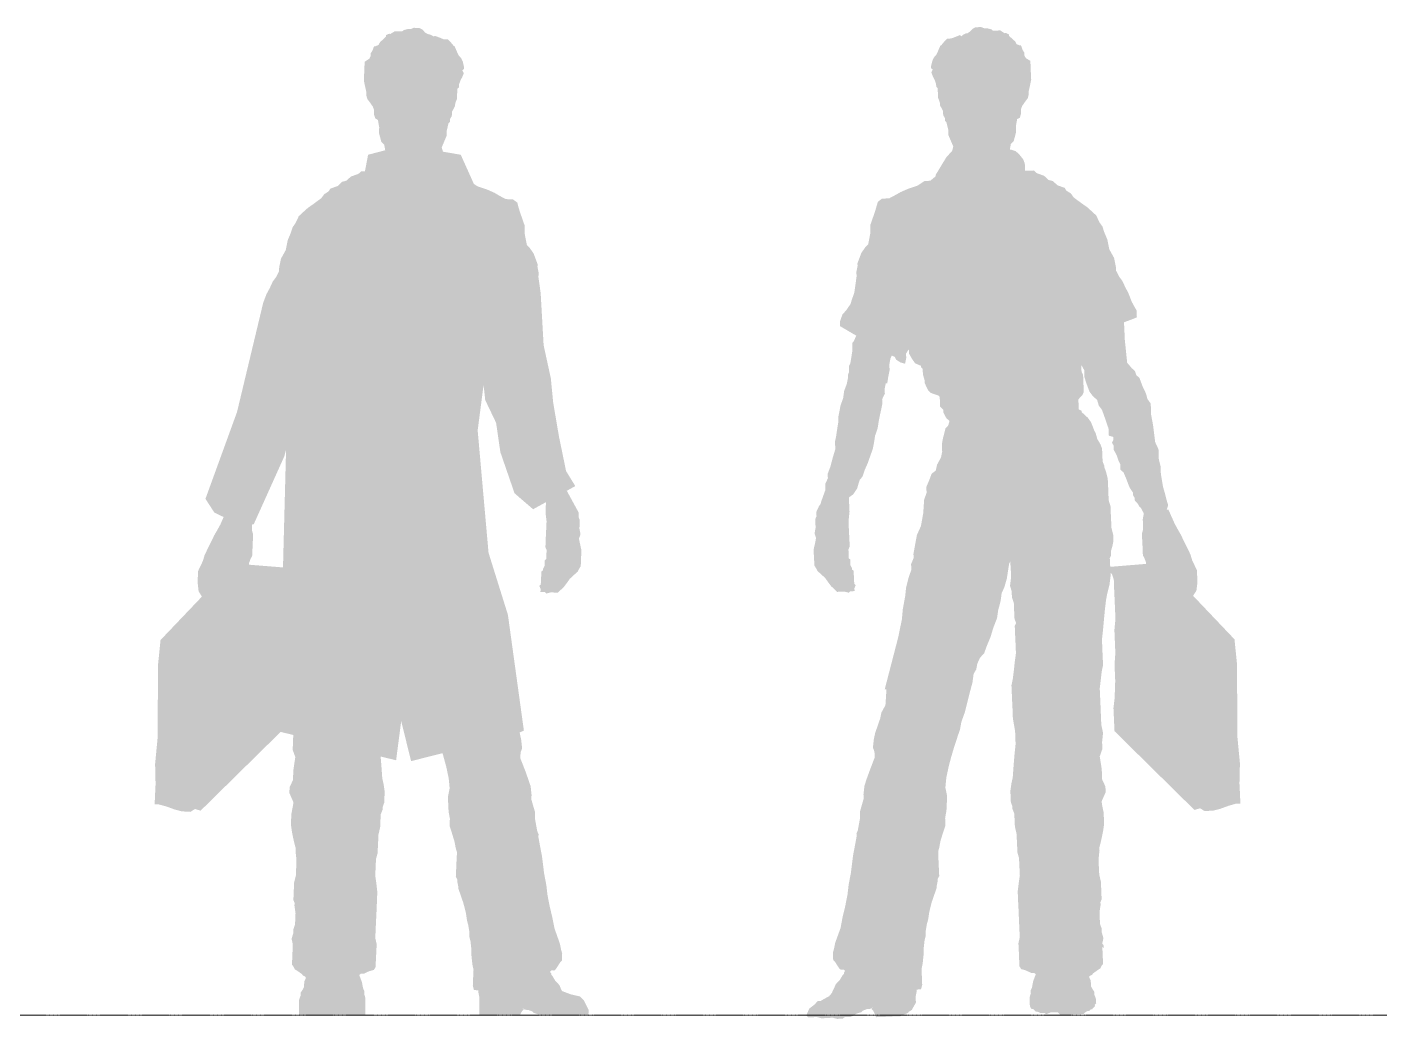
# Model space of a CAD drawing. Header units: inches. Extents: x -449 to 9267, y -5852 to 3388.
# Drawn here: x 6605 to 7749, y -1461 to -622 of the extents above; entities that cross this region are included whole.
import ezdxf

# ---------------------------------------------------------------- set-up
doc = ezdxf.new("R2010")
doc.units = ezdxf.units.IN
doc.header["$MEASUREMENT"] = 0
doc.linetypes.add('TRATTEGGIATA2', pattern=[0.375, 0.25, -0.125])
doc.layers.add('FIGURE_PERSONE', color=252, linetype='Continuous', lineweight=0)

msp = doc.modelspace()

# ---------------------------------------------------------------- hatches: boundary and pattern name
at = {"layer": 'FIGURE_PERSONE'}
h = msp.add_hatch(color=256, dxfattribs=at)
h.paths.add_polyline_path([(6782.2, -947.4), (6804.4, -854.8), (6807.2, -847.5), (6809.8, -842.8), (6812.5, -836.9), (6815.2, -833.4), (6817.7, -828.4), (6817.9, -824.9), (6819.4, -817.7), (6823.4, -810.5), (6825.1, -802), (6827.7, -795.9), (6829.2, -791.2), (6831.7, -787.6), (6834.5, -781.7), (6838.3, -778.2), (6842.2, -774.7), (6847.2, -771.2), (6853.4, -766.6), (6856.1, -763.1), (6859.8, -760.7), (6861.1, -758.5), (6867.4, -756.2), (6871.1, -752.7), (6874.8, -751.7), (6878.6, -748.2), (6884.9, -746), (6887.3, -743.7), (6890.4, -743.9), (6893.1, -729.8), (6907.6, -726), (6906.7, -721.3), (6904.3, -718.9), (6902.3, -711.4), (6902.5, -706.6), (6901.4, -700.4), (6899.2, -699.1), (6898, -695.4), (6898.1, -692.9), (6898.1, -691.7), (6897.1, -689.1), (6893.6, -684.1), (6892.5, -682.9), (6891.5, -679.2), (6891.6, -676.7), (6890.5, -671.8), (6889.5, -666.9), (6889.8, -660.7), (6890.2, -651.1), (6894, -648.7), (6895.3, -646.4), (6895.3, -645.3), (6895.4, -643.9), (6896.8, -641.6), (6898.2, -638), (6899.3, -638.1), (6901.9, -636.9), (6903.2, -634.6), (6905.8, -632.2), (6908.2, -629.9), (6908.3, -628.6), (6910.8, -627.5), (6912, -627.6), (6915.8, -625.3), (6916.9, -625.3), (6919.4, -625.4), (6921.9, -625.5), (6923.2, -624.4), (6926.9, -623.4), (6929.2, -623.5), (6931.8, -622.4), (6934.3, -622.6), (6936.6, -622.7), (6939.1, -623.9), (6941.3, -626.4), (6943.7, -627.8), (6944.9, -627.9), (6947.4, -629.1), (6948.5, -629.8), (6949.7, -629.3), (6953.3, -630.6), (6956.9, -632.1), (6959.4, -632.2), (6960.6, -632.2), (6963, -634.7), (6965.2, -637.3), (6966.5, -638.5), (6967.6, -641.1), (6968.6, -643.5), (6969.9, -646), (6971, -647.2), (6972.1, -648.6), (6973.2, -651), (6974.3, -655.9), (6974.2, -657.2), (6972.8, -658.4), (6974.1, -660.9), (6972.6, -664.4), (6971.3, -666.8), (6970, -670.4), (6969.9, -672.9), (6968.6, -674.1), (6968.6, -675.2), (6968.4, -678.9), (6968.3, -682.6), (6966.8, -686.2), (6966.7, -688.5), (6965.4, -691), (6964.1, -693.4), (6964, -695.8), (6963.9, -697.1), (6962.5, -699.4), (6962.4, -701.9), (6961.2, -703), (6959.7, -709.1), (6959.7, -710.3), (6959.5, -713.9), (6955.4, -723.5), (6956.4, -727.2), (6971.5, -729.8), (6982.6, -754.5), (6985.8, -756.6), (6994.2, -759.4), (7000.1, -762), (7004.8, -764.8), (7009.7, -767.3), (7015.7, -767.6), (7019.3, -770.2), (7020.3, -774), (7021.4, -777.7), (7023.5, -783.8), (7025.7, -790.1), (7025.5, -796.1), (7026.4, -801), (7027.4, -806), (7029.8, -808.5), (7033.2, -813.5), (7036.5, -822.3), (7036.4, -824.7), (7037.4, -829.6), (7037.2, -833.2), (7039.1, -846.8), (7041.6, -890.8), (7047.7, -918.9), (7049.7, -939.4), (7054.6, -968.2), (7060.6, -997.3), (7068.4, -1010), (7061.2, -1014), (7071.3, -1032.5), (7071.1, -1036.2), (7072.2, -1038.6), (7072, -1043.6), (7071.9, -1045.9), (7072.8, -1050.8), (7071.5, -1054.4), (7072.5, -1059.3), (7073.6, -1064.4), (7073.5, -1066.7), (7073.3, -1070.4), (7073.2, -1074.1), (7073, -1077.7), (7071.5, -1080.2), (7070.3, -1082.5), (7067.7, -1084.8), (7063.8, -1088.4), (7061.3, -1091.9), (7058.7, -1095.3), (7056.2, -1097.7), (7053.6, -1100.1), (7052.5, -1100.1), (7047.6, -1099.9), (7043.9, -1100.9), (7042.6, -1099.6), (7040.3, -1099.5), (7038.9, -1099.5), (7039, -1098.1), (7039, -1097), (7038, -1094.4), (7039.2, -1093.3), (7039.3, -1091), (7039.5, -1087.3), (7039.6, -1084.8), (7039.7, -1082.3), (7041.1, -1081.2), (7041.1, -1080), (7042.4, -1077.6), (7042.5, -1076.4), (7042.6, -1072.7), (7043.8, -1071.6), (7044, -1066.8), (7044.2, -1064.3), (7043.1, -1061.7), (7043.3, -1058), (7043.4, -1054.5), (7043.5, -1052), (7043.7, -1048.4), (7043.9, -1043.5), (7044.1, -1039.8), (7043.2, -1032.4), (7043.4, -1027.6), (7043.6, -1023.9), (7043.6, -1023.6), (7032.7, -1029.6), (7017, -1016.1), (7005, -981.3), (7001.4, -956.5), (6992.2, -937.3), (6990.8, -924.6), (6985.8, -962.9), (6995, -1066.4), (7011.4, -1118.9), (7024.9, -1216.8), (7021.3, -1218.4), (7022.6, -1224.5), (7023.4, -1231.7), (7022.1, -1235.3), (7021.9, -1240.2), (7026.3, -1251.4), (7028.5, -1257.7), (7030.6, -1263.8), (7031.4, -1271.2), (7031.2, -1274.9), (7034.4, -1286), (7034.2, -1290.9), (7036.2, -1301.8), (7037.3, -1304.4), (7037.2, -1306.9), (7039.2, -1317.8), (7040.2, -1322.9), (7042, -1337.5), (7043.9, -1347.5), (7044.9, -1356), (7046.8, -1365.8), (7048.9, -1374.4), (7050.9, -1384.4), (7055.3, -1396.8), (7056.3, -1401.7), (7057.3, -1405.4), (7057.2, -1407.7), (7057, -1411.4), (7055.8, -1412.5), (7051.9, -1418.6), (7050.6, -1419.7), (7048.1, -1419.6), (7046.9, -1420.8), (7048, -1422.1), (7048, -1423.2), (7049.1, -1424.4), (7051.4, -1428.2), (7055, -1432.1), (7056, -1434.6), (7057.1, -1437), (7064.4, -1439.8), (7072.2, -1441.6), (7075.6, -1444.8), (7077.9, -1449.6), (7079.8, -1453.3), (7079.4, -1457.6), (7039.6, -1457.6), (7033.2, -1455.5), (7032.1, -1454.3), (7028.5, -1453), (7026, -1452.9), (7023.5, -1451.4), (7024.8, -1452.8), (7023.4, -1453.9), (7021.5, -1457.6), (6987.1, -1457.6), (6987.1, -1447.5), (6987.2, -1445), (6987.3, -1442.6), (6986.3, -1437.6), (6986.4, -1436.4), (6984, -1436.3), (6982.7, -1436.3), (6981.7, -1432.5), (6981.8, -1430.2), (6981.9, -1427.7), (6982.1, -1422.8), (6982.3, -1419.2), (6981.3, -1414.3), (6980.4, -1405.7), (6980.5, -1402), (6979.7, -1394.7), (6978.7, -1390.9), (6978.8, -1387.3), (6977.8, -1381.2), (6976.8, -1377.5), (6975.9, -1371.2), (6973.7, -1362.6), (6969.4, -1350.2), (6969.5, -1349.1), (6968.5, -1344.2), (6968.6, -1342.8), (6967.3, -1340.4), (6967.5, -1336.8), (6967.7, -1331.9), (6967.8, -1329.4), (6968, -1325.8), (6968.3, -1319.7), (6967.2, -1316), (6966.3, -1311), (6964.1, -1303.7), (6962, -1297.4), (6962.3, -1291.4), (6961.2, -1285.2), (6960.6, -1272.9), (6962.1, -1265.6), (6961.3, -1257.1), (6959.2, -1247.3), (6956.1, -1235.9), (6929.5, -1242.6), (6921.1, -1208.8), (6916.8, -1241.9), (6903.7, -1238.7), (6904.4, -1247.2), (6905.1, -1257.1), (6906.2, -1262), (6907.1, -1268.2), (6906.9, -1274.3), (6906.7, -1277.9), (6905.4, -1281.5), (6905.3, -1283.9), (6903.8, -1287.5), (6903.4, -1296), (6903.3, -1298.5), (6901.9, -1304.6), (6901.3, -1316.8), (6901.2, -1320.3), (6899.8, -1325.3), (6899.4, -1333.8), (6899.2, -1339.8), (6900.1, -1346), (6900.9, -1353.4), (6900.5, -1363.1), (6900.2, -1370.4), (6899.9, -1376.4), (6899.5, -1385), (6899.2, -1392.3), (6900.3, -1397.2), (6900.2, -1400.9), (6899.7, -1410.7), (6899.6, -1413), (6899.5, -1416.7), (6898, -1419.2), (6894.3, -1420.2), (6891.9, -1421.2), (6889.3, -1422.5), (6887, -1422.4), (6885.6, -1423.5), (6887.9, -1429.6), (6888.8, -1434.6), (6889.9, -1437), (6889.8, -1439.5), (6890.9, -1443.3), (6890.7, -1448.1), (6890.7, -1457.6), (6834.6, -1457.6), (6834.6, -1444.8), (6836, -1440.9), (6836.1, -1438.4), (6837.6, -1436.1), (6838.9, -1433.6), (6839, -1431.1), (6839.1, -1428.8), (6840.4, -1426.3), (6840.4, -1425.2), (6838.1, -1423.9), (6836.8, -1422.5), (6833.3, -1420), (6831, -1418.6), (6829.8, -1416.2), (6828.7, -1414.8), (6828.8, -1412.4), (6828.9, -1409.9), (6829.1, -1405.1), (6829.4, -1397.8), (6828.4, -1392.9), (6829.8, -1388.1), (6830, -1384.4), (6831.3, -1380.8), (6831.5, -1376), (6831.7, -1371.1), (6830.8, -1364.9), (6830.9, -1362.6), (6829.9, -1360), (6830.1, -1355.2), (6830.3, -1350.3), (6830.5, -1345.3), (6832, -1339.4), (6832.2, -1334.5), (6832.4, -1328.3), (6832.5, -1326), (6831.7, -1318.6), (6831.8, -1316.1), (6830.8, -1312.4), (6829.7, -1307.5), (6828.7, -1302.6), (6827.8, -1296.4), (6828, -1291.5), (6828.3, -1286.7), (6829.7, -1279.4), (6829.8, -1277.1), (6826.5, -1269.6), (6826.7, -1264.7), (6829.5, -1258.7), (6829.9, -1250.1), (6831.5, -1239.2), (6829.3, -1233.1), (6829.8, -1220.5), (6819.1, -1217.9), (6751.4, -1284.5), (6746.6, -1283.1), (6742.9, -1285.5), (6735.5, -1285.1), (6729.4, -1283.5), (6722.3, -1280.9), (6716.2, -1279.3), (6712.5, -1279.1), (6713, -1268.3), (6713.3, -1262.1), (6712.9, -1245), (6715, -1223.2), (6715.4, -1160.9), (6717.5, -1140.2), (6752.5, -1103.5), (6749.7, -1099), (6748.9, -1091.6), (6749, -1087.9), (6749.3, -1081.8), (6753.3, -1073.4), (6754.7, -1068.6), (6757.5, -1062.7), (6760, -1057.8), (6762.8, -1051.9), (6765.5, -1047.2), (6768.1, -1042.5), (6770.9, -1036.2), (6763, -1032.4), (6755.5, -1020.8)])
h.paths.add_polyline_path([(6823.7, -979.2), (6822.2, -984.9), (6796.3, -1042.4), (6795, -1042.5), (6794.9, -1043.6), (6794.8, -1047.1), (6795.8, -1050.9), (6795.6, -1055.9), (6795.5, -1058.2), (6795.3, -1063), (6795.2, -1064.4), (6795, -1069.2), (6793.7, -1071.5), (6792.4, -1075.1), (6792.3, -1076.5), (6821.1, -1078.8)], flags=16)
h = msp.add_hatch(color=256, dxfattribs=at)
h.paths.add_polyline_path([(7505.3, -777.6), (7501.4, -774.1), (7496.4, -770.6), (7490.2, -766), (7487.6, -762.5), (7483.8, -760.1), (7482.5, -757.8), (7476.2, -755.6), (7472.6, -752.1), (7468.8, -751.1), (7465, -747.6), (7458.7, -745.3), (7456.3, -743.1), (7453.8, -743.2), (7450.1, -743.4), (7448.9, -743.4), (7448.8, -740.9), (7448.7, -737.2), (7447.3, -733.6), (7443.5, -728.9), (7440.8, -726.7), (7437.1, -725.5), (7436, -725.6), (7436.9, -720.7), (7439.3, -718.3), (7441.3, -710.8), (7441.1, -706), (7442.2, -699.7), (7444.5, -698.5), (7445.6, -694.7), (7445.5, -692.2), (7445.5, -691.1), (7446.5, -688.5), (7450, -683.5), (7451.1, -682.3), (7452.1, -678.6), (7452, -676.1), (7453.1, -671.2), (7454.1, -666.3), (7453.8, -660.1), (7453.4, -650.4), (7449.6, -648.1), (7448.3, -645.8), (7448.3, -644.6), (7448.2, -643.3), (7446.8, -641), (7445.5, -637.4), (7444.3, -637.4), (7441.7, -636.2), (7440.5, -633.9), (7437.8, -631.5), (7435.4, -629.3), (7435.3, -628), (7432.8, -626.9), (7431.6, -627), (7427.8, -624.6), (7426.7, -624.7), (7424.2, -624.8), (7421.7, -624.9), (7420.5, -623.8), (7416.7, -622.8), (7414.4, -622.9), (7411.8, -621.8), (7409.3, -621.9), (7407, -622), (7404.5, -623.3), (7402.3, -625.7), (7399.9, -627.2), (7398.7, -627.2), (7396.2, -628.5), (7395.1, -629.7), (7393.9, -628.6), (7390.3, -630), (7386.7, -631.4), (7384.2, -631.6), (7383, -631.6), (7380.6, -634.1), (7378.4, -636.7), (7377.1, -637.9), (7376, -640.4), (7375, -642.8), (7373.7, -645.4), (7372.6, -646.6), (7371.5, -648), (7370.5, -650.4), (7369.3, -655.3), (7369.4, -656.6), (7370.8, -657.7), (7369.6, -660.3), (7371, -663.7), (7372.3, -666.2), (7373.6, -669.8), (7373.8, -672.3), (7375, -673.4), (7375, -674.6), (7375.2, -678.3), (7375.4, -681.9), (7376.8, -685.5), (7376.9, -687.9), (7378.2, -690.3), (7379.5, -692.8), (7379.6, -695.1), (7379.7, -696.5), (7381.1, -698.7), (7381.2, -701.2), (7382.4, -702.4), (7383.9, -708.5), (7383.9, -709.7), (7384.1, -713.3), (7388.2, -722.8), (7387.2, -726.6), (7384.8, -729.2), (7382.5, -731.6), (7380.2, -735.4), (7377.9, -739.2), (7375.7, -742.9), (7373.3, -746.7), (7373.4, -747.9), (7368.7, -751.8), (7363.9, -752), (7357.9, -755.9), (7349.5, -758.8), (7343.6, -761.4), (7338.8, -764.1), (7333.9, -766.7), (7327.9, -766.9), (7324.4, -769.6), (7323.3, -773.3), (7322.2, -777.1), (7320.1, -783.2), (7317.9, -789.5), (7318.1, -795.5), (7317.2, -800.4), (7316.2, -805.4), (7313.8, -807.9), (7310.4, -812.9), (7307.1, -821.7), (7307.2, -824), (7306.2, -828.9), (7306.4, -832.6), (7304.5, -846.2), (7302.4, -852.3), (7301.2, -856.1), (7297.8, -861.1), (7294.4, -864.9), (7292.2, -871.2), (7292.3, -874.7), (7306.1, -882.8), (7303.9, -887.7), (7302.7, -888.9), (7302.8, -892.6), (7302.9, -895.1), (7301.1, -906.1), (7299.9, -908.6), (7300.1, -913.5), (7299, -916), (7299.1, -918.4), (7298.2, -923.2), (7295.9, -929.5), (7295, -935.6), (7292.8, -941.9), (7290.9, -951.7), (7291, -955.3), (7290, -961.6), (7289.1, -967.6), (7288.1, -972.5), (7288.4, -978.7), (7286.2, -986.1), (7284.2, -993.6), (7281.9, -999.7), (7282.1, -1003.4), (7279.8, -1008.3), (7280, -1013.2), (7276.9, -1021.8), (7275.7, -1025.5), (7274.6, -1026.9), (7272.3, -1031.9), (7272.5, -1035.6), (7271.4, -1037.9), (7271.6, -1042.9), (7271.7, -1045.3), (7270.8, -1050.2), (7272.1, -1053.8), (7271.2, -1058.7), (7270, -1063.7), (7270.1, -1066.1), (7270.3, -1069.8), (7270.5, -1073.4), (7270.6, -1077.1), (7272.1, -1079.5), (7273.3, -1081.8), (7275.9, -1084.2), (7279.8, -1087.7), (7282.3, -1091.3), (7284.9, -1094.7), (7287.4, -1097.1), (7290, -1099.5), (7291.2, -1099.4), (7296, -1099.2), (7299.7, -1100.2), (7301, -1099), (7303.3, -1098.9), (7304.7, -1098.8), (7304.6, -1097.5), (7304.6, -1096.3), (7305.6, -1093.8), (7304.4, -1092.7), (7304.3, -1090.3), (7304.1, -1086.7), (7304, -1084.2), (7303.9, -1081.7), (7302.5, -1080.5), (7302.5, -1079.4), (7301.2, -1076.9), (7301.2, -1075.8), (7301, -1072.1), (7299.8, -1071), (7299.6, -1066.1), (7299.5, -1063.6), (7300.5, -1061.1), (7300.4, -1057.4), (7300.2, -1053.9), (7300.1, -1051.4), (7299.9, -1047.7), (7299.7, -1042.9), (7299.6, -1039.2), (7300.4, -1031.8), (7300.2, -1027), (7300, -1023.3), (7299.9, -1019.6), (7303.4, -1017.1), (7306.9, -1012), (7307.9, -1008.3), (7309.1, -1004.7), (7311.3, -1002.1), (7313.5, -995.8), (7315.7, -990.9), (7317.9, -984.7), (7320.1, -978.5), (7321.1, -973.6), (7322, -967.5), (7324.2, -961.2), (7325.1, -955.2), (7326.1, -950.1), (7327.2, -945.2), (7328.2, -940.3), (7328, -936.6), (7330.3, -931.7), (7330.1, -928), (7331.1, -923.1), (7332.3, -923.1), (7333.3, -916.9), (7334.3, -912), (7334.1, -907.1), (7335, -902.2), (7336.1, -899.7), (7338.6, -900.7), (7339.9, -903.2), (7343.7, -905.5), (7347.4, -906.5), (7348.4, -901.6), (7348.2, -898), (7350.5, -894.2), (7350.6, -895.4), (7350.7, -897.9), (7353.4, -902.6), (7355.9, -906.2), (7360.9, -908.3), (7360.9, -909.6), (7362.3, -910.7), (7362.4, -913.2), (7362.5, -915.6), (7363.9, -920.4), (7364, -922.9), (7366.8, -928.9), (7369.2, -931.2), (7371.8, -932.2), (7375.5, -933.4), (7376.7, -934.5), (7377, -940.7), (7377.1, -943), (7379.7, -945.4), (7379.8, -947.8), (7382.4, -952.7), (7385, -954.9), (7384, -958.6), (7381.6, -961.2), (7379.4, -969.8), (7378.5, -974.7), (7378.8, -980.7), (7377.8, -985.8), (7374.4, -992), (7373.4, -996.9), (7369.9, -999.5), (7367.6, -1005.6), (7365.4, -1010.7), (7365.6, -1015.6), (7363.5, -1021.7), (7362.8, -1032.8), (7360.8, -1043.9), (7357.4, -1051.4), (7355.4, -1062.3), (7354.5, -1067.2), (7354.6, -1070.9), (7352.5, -1076), (7352.7, -1080.9), (7350.5, -1087), (7348.3, -1095.6), (7347.5, -1103), (7345.5, -1114.1), (7344.7, -1122.7), (7341.7, -1137.5), (7330.2, -1181.8), (7331.4, -1181.8), (7331.5, -1184.3), (7330.8, -1195.3), (7327.4, -1201.5), (7326.4, -1206.4), (7322.1, -1218.8), (7321, -1223.9), (7320.2, -1231.1), (7321.5, -1234.7), (7321.7, -1239.5), (7317.4, -1250.8), (7315.1, -1257.1), (7313.1, -1263.2), (7312.2, -1270.6), (7312.4, -1274.2), (7309.2, -1285.4), (7309.4, -1290.2), (7307.4, -1301.2), (7306.3, -1303.8), (7306.4, -1306.3), (7304.4, -1317.2), (7303.4, -1322.3), (7301.6, -1336.9), (7299.7, -1346.9), (7298.7, -1355.4), (7296.8, -1365.2), (7294.7, -1373.8), (7292.8, -1383.8), (7288.3, -1396.2), (7287.3, -1401.1), (7286.3, -1404.8), (7286.4, -1407.1), (7286.6, -1410.8), (7287.8, -1411.9), (7291.7, -1417.9), (7293, -1419), (7295.5, -1418.9), (7296.7, -1420.2), (7295.6, -1421.4), (7295.6, -1422.6), (7294.5, -1423.8), (7292.2, -1427.6), (7288.7, -1431.4), (7287.6, -1434), (7285.3, -1438.9), (7284.2, -1440.2), (7283.1, -1441.5), (7280.6, -1442.8), (7278.2, -1444.1), (7275.9, -1445.5), (7273.4, -1445.6), (7271.2, -1448.1), (7266.3, -1452), (7264.2, -1456.9), (7264.3, -1458.3), (7265.5, -1459.4), (7269.1, -1459.2), (7271.6, -1459.1), (7272.8, -1459), (7276.5, -1460.1), (7278.9, -1460), (7286.2, -1459.6), (7289.9, -1460.6), (7292.4, -1460.5), (7293.6, -1460.5), (7294.8, -1460.4), (7296.1, -1459.2), (7297.2, -1459.1), (7298.4, -1459.1), (7300.9, -1459), (7304.5, -1457.7), (7305.6, -1456.4), (7310.4, -1454.9), (7311.5, -1453.7), (7315.2, -1452.3), (7317.7, -1452.2), (7320.1, -1450.8), (7318.8, -1452.2), (7320.2, -1453.3), (7321.5, -1455.7), (7322.8, -1459.2), (7324, -1459.1), (7326.5, -1459), (7330.2, -1458.9), (7336.2, -1458.6), (7341.2, -1458.4), (7343.5, -1458.3), (7346, -1457), (7349.6, -1455.7), (7350.7, -1454.5), (7353.1, -1453), (7356.6, -1446.8), (7356.4, -1444.3), (7356.3, -1442), (7357.3, -1437), (7357.2, -1435.8), (7359.6, -1435.7), (7360.9, -1435.6), (7361.9, -1431.9), (7361.8, -1429.6), (7361.7, -1427.1), (7361.5, -1422.2), (7361.3, -1418.6), (7362.3, -1413.7), (7363.2, -1405.1), (7363.1, -1401.4), (7363.9, -1394), (7364.9, -1390.3), (7364.8, -1386.6), (7365.8, -1380.6), (7366.9, -1376.8), (7367.8, -1370.6), (7369.9, -1362), (7374.2, -1349.6), (7374.1, -1348.4), (7375.1, -1343.5), (7375, -1342.2), (7376.3, -1339.8), (7376.1, -1336.1), (7375.9, -1331.3), (7375.8, -1328.8), (7375.6, -1325.1), (7375.4, -1319.1), (7376.4, -1315.4), (7377.3, -1310.3), (7379.5, -1303.1), (7381.6, -1296.8), (7381.3, -1290.8), (7382.4, -1284.5), (7383, -1272.3), (7381.5, -1265), (7382.3, -1256.5), (7384.4, -1246.7), (7386.4, -1239.2), (7388.6, -1231.8), (7391.8, -1221.9), (7393.9, -1215.7), (7395, -1209.6), (7398.1, -1200.9), (7400.2, -1192.3), (7402.4, -1183.7), (7404.4, -1176.2), (7405.4, -1168.8), (7407.6, -1165.1), (7408.5, -1160.2), (7410.8, -1155.2), (7414.3, -1151.4), (7416.6, -1145.1), (7419.7, -1137.6), (7421.9, -1130.3), (7425.2, -1121.7), (7426.1, -1115.4), (7428.3, -1106.8), (7429.1, -1100.6), (7431.4, -1095.6), (7433.5, -1088.2), (7435.4, -1075.9), (7436.5, -1073.5), (7436.6, -1077.2), (7436.9, -1082), (7437.1, -1086.9), (7436.2, -1094.3), (7437.6, -1099), (7437.8, -1103.9), (7439.4, -1108.8), (7439.7, -1116), (7440, -1122.2), (7441.3, -1125.8), (7440.2, -1128.2), (7440.5, -1135.5), (7440.9, -1144), (7441.2, -1151.4), (7440.2, -1158.8), (7439.4, -1166.2), (7438.5, -1173.4), (7437.4, -1178.5), (7437.6, -1182.1), (7437.8, -1188.1), (7438.1, -1194.3), (7438.4, -1200.3), (7438.6, -1206.5), (7440.5, -1217.3), (7440.9, -1228.3), (7440, -1236.9), (7439.2, -1246.6), (7438.5, -1256.5), (7437.4, -1261.4), (7436.5, -1267.6), (7436.7, -1273.6), (7436.9, -1277.3), (7438.2, -1280.9), (7438.3, -1283.3), (7439.8, -1286.9), (7440.2, -1295.4), (7440.3, -1297.9), (7441.7, -1304), (7442.3, -1316.2), (7442.4, -1319.7), (7443.8, -1324.6), (7444.2, -1333.2), (7444.5, -1339.2), (7443.6, -1345.4), (7442.7, -1352.8), (7443.1, -1362.5), (7443.5, -1369.8), (7443.7, -1375.8), (7444.1, -1384.3), (7444.4, -1391.7), (7443.3, -1396.6), (7443.5, -1400.2), (7443.9, -1410.1), (7444, -1412.4), (7444.2, -1416.1), (7445.6, -1418.5), (7449.3, -1419.5), (7451.7, -1420.6), (7454.3, -1421.8), (7456.6, -1421.7), (7458, -1422.8), (7455.7, -1429), (7454.8, -1434), (7453.7, -1436.4), (7453.8, -1438.9), (7452.7, -1442.6), (7452.9, -1447.5), (7453, -1450), (7454.4, -1452.3), (7455.6, -1452.2), (7456.8, -1453.3), (7458, -1454.6), (7459.4, -1454.5), (7461.8, -1455.6), (7463.1, -1455.6), (7465.4, -1455.5), (7466.8, -1456.6), (7470.3, -1455.2), (7476.5, -1455), (7479.1, -1457.4), (7486.2, -1457), (7488.7, -1456.9), (7493.6, -1456.7), (7496.1, -1456.6), (7498.4, -1456.5), (7499.7, -1455.1), (7502, -1453.9), (7503.3, -1453.8), (7504.4, -1452.6), (7505.6, -1452.5), (7506.7, -1451.1), (7508, -1449.9), (7507.9, -1448.7), (7509.1, -1447.5), (7509, -1446.2), (7509, -1445), (7508.9, -1443.8), (7507.6, -1440.2), (7507.5, -1437.7), (7506, -1435.4), (7504.7, -1433), (7504.6, -1430.5), (7504.5, -1428.2), (7503.3, -1425.7), (7503.2, -1424.5), (7505.5, -1423.3), (7506.8, -1421.9), (7510.3, -1419.4), (7512.6, -1417.9), (7513.8, -1415.5), (7515, -1414.2), (7514.9, -1411.8), (7514.7, -1409.3), (7514.5, -1404.5), (7514.3, -1399.6), (7515.5, -1400.8), (7515.4, -1398.4), (7514.2, -1397.1), (7515.2, -1392.2), (7513.8, -1387.5), (7513.6, -1383.8), (7512.3, -1380.2), (7512.1, -1375.3), (7511.9, -1370.5), (7512.8, -1364.3), (7512.7, -1361.9), (7513.7, -1359.4), (7513.5, -1354.5), (7513.3, -1349.7), (7513.1, -1344.7), (7511.7, -1338.7), (7511.4, -1333.9), (7511.2, -1327.7), (7511.1, -1325.4), (7511.9, -1318), (7511.8, -1315.5), (7512.8, -1311.8), (7513.9, -1306.9), (7514.9, -1302), (7515.8, -1295.7), (7515.6, -1290.9), (7515.4, -1286.1), (7513.9, -1278.8), (7513.8, -1276.4), (7517.1, -1268.9), (7516.9, -1264.1), (7514.1, -1258), (7513.8, -1249.5), (7512.1, -1238.6), (7514.3, -1232.4), (7514.1, -1226.3), (7514.9, -1218.9), (7513.4, -1211.7), (7513, -1201.9), (7512.6, -1192.2), (7512.1, -1181.2), (7513.8, -1166.6), (7514.9, -1161.5), (7514.6, -1154.3), (7514.3, -1148.2), (7514, -1139.7), (7514.8, -1132.3), (7515.6, -1123.7), (7516.4, -1115.1), (7517.4, -1106.6), (7518.3, -1101.7), (7520.4, -1093.1), (7521.3, -1085.7), (7521.2, -1083.2), (7522.4, -1084.3), (7524, -1089.2), (7524.2, -1095.2), (7524.4, -1100.1), (7524.7, -1106.3), (7525, -1113.6), (7525.4, -1122.1), (7524.5, -1131.8), (7524.8, -1139.2), (7525.3, -1151.4), (7524.6, -1161.1), (7525.2, -1174.6), (7524.7, -1189.2), (7523.7, -1197.8), (7524.6, -1217.3), (7592.2, -1283.9), (7597, -1282.5), (7600.7, -1284.8), (7608.1, -1284.5), (7614.2, -1282.9), (7621.3, -1280.3), (7627.4, -1278.6), (7631.1, -1278.5), (7630.6, -1267.6), (7630.3, -1261.5), (7630.7, -1244.4), (7628.6, -1222.6), (7628.2, -1160.2), (7626.1, -1139.6), (7591.1, -1102.8), (7593.9, -1098.4), (7594.8, -1091), (7594.6, -1087.3), (7594.3, -1081.1), (7590.3, -1072.8), (7588.9, -1068), (7586.1, -1062.1), (7583.6, -1057.2), (7580.8, -1051.3), (7578.1, -1046.6), (7575.5, -1041.8), (7572.8, -1035.8), (7570.2, -1029.9), (7568.8, -1029.9), (7570, -1026.2), (7568.5, -1021.2), (7567, -1015.3), (7565.6, -1010.5), (7563.8, -999.5), (7563.6, -993.5), (7562.1, -987.4), (7561.8, -978.9), (7559, -972.8), (7557.2, -958.4), (7555.6, -949.9), (7555.5, -946.2), (7555.2, -940.1), (7552.5, -936.5), (7551.2, -931.7), (7548.4, -925.8), (7545.7, -918.6), (7543.1, -916.2), (7541.8, -912.6), (7539.2, -910.3), (7535.3, -905.7), (7533.3, -886.2), (7533.1, -881.3), (7532.8, -875.2), (7532.7, -872.8), (7532.6, -871.5), (7539.9, -868.8), (7543.5, -867.3), (7543.2, -861.3), (7541.8, -858.9), (7539.2, -854.2), (7536.4, -846.9), (7533.9, -842.2), (7531.1, -836.3), (7528.4, -832.7), (7525.9, -827.8), (7525.7, -824.3), (7524.2, -817), (7520.2, -809.8), (7518.5, -801.4), (7515.9, -795.3), (7514.4, -790.5), (7511.9, -787), (7509.1, -781.1)])
h.paths.add_polyline_path([(7496.4, -907.4), (7497.7, -909.6), (7499, -912.1), (7499.1, -915.8), (7499.2, -918.1), (7500.8, -923.1), (7503.4, -930.1), (7506.1, -933.7), (7509.9, -937.2), (7511.3, -942), (7514, -945.5), (7515.3, -949.2), (7516.6, -952.8), (7518.2, -957.6), (7519.5, -961.2), (7519.8, -967.4), (7523.5, -968.4), (7523.6, -970.9), (7522.4, -973.3), (7523.8, -975.7), (7524, -979.4), (7526.5, -984.1), (7528.1, -988.9), (7529.4, -991.4), (7529.5, -993.7), (7529.6, -996.2), (7532.2, -998.4), (7534.8, -1004.5), (7536.1, -1008.1), (7537.6, -1011.7), (7540.1, -1015.3), (7540.2, -1017.6), (7541.7, -1020.1), (7541.8, -1022.4), (7544.2, -1024.8), (7545.6, -1027.3), (7546.9, -1028.4), (7548.1, -1030.8), (7549.4, -1033.1), (7548.5, -1038), (7548.7, -1043), (7548.8, -1046.5), (7547.8, -1050.2), (7548, -1055.2), (7548.1, -1057.6), (7548.4, -1062.4), (7548.4, -1063.8), (7548.6, -1068.6), (7549.9, -1070.9), (7551.2, -1074.5), (7551.3, -1075.8), (7521, -1078.3), (7520.9, -1077.2), (7520.8, -1074.7), (7520.6, -1071), (7521.7, -1068.6), (7521.6, -1064.9), (7522.7, -1061.2), (7523.7, -1056.3), (7523.5, -1051.3), (7522, -1045.3), (7521.8, -1040.5), (7521.5, -1034.3), (7521.2, -1027), (7519.7, -1022.2), (7519.4, -1016.2), (7519.3, -1012.5), (7519.1, -1008.9), (7518.9, -1004), (7517.4, -997.9), (7516.1, -994.3), (7516.1, -993.1), (7514.6, -989.5), (7514.5, -988.3), (7514.2, -982.2), (7514.1, -978.5), (7512.8, -974.9), (7511.5, -972.6), (7510, -970.1), (7508.7, -965.3), (7507.4, -962.9), (7506.1, -959.4), (7504.6, -955.8), (7502.1, -952.3), (7499.5, -949.9), (7498.2, -948.7), (7496.8, -947.6), (7496.8, -946.3), (7494.4, -945.2), (7494, -936.7), (7495.1, -935.5), (7496.3, -934.1), (7497.5, -932.9), (7498.6, -930.3), (7498.4, -926.7), (7498.4, -925.5), (7498.3, -923.2), (7498.2, -921.8), (7498.1, -919.5), (7498.1, -918.2), (7498, -915.8), (7496.7, -913.4), (7496.5, -908.5)], flags=16)

# ---------------------------------------------------------------- linework, layer by layer
at = {"layer": 'FIGURE_PERSONE', "color": 252, "linetype": 'TRATTEGGIATA2'}
msp.add_line((2956.5, -1457.4), (9224.7, -1457.4), dxfattribs=at)

doc.saveas('drawing.dxf')
